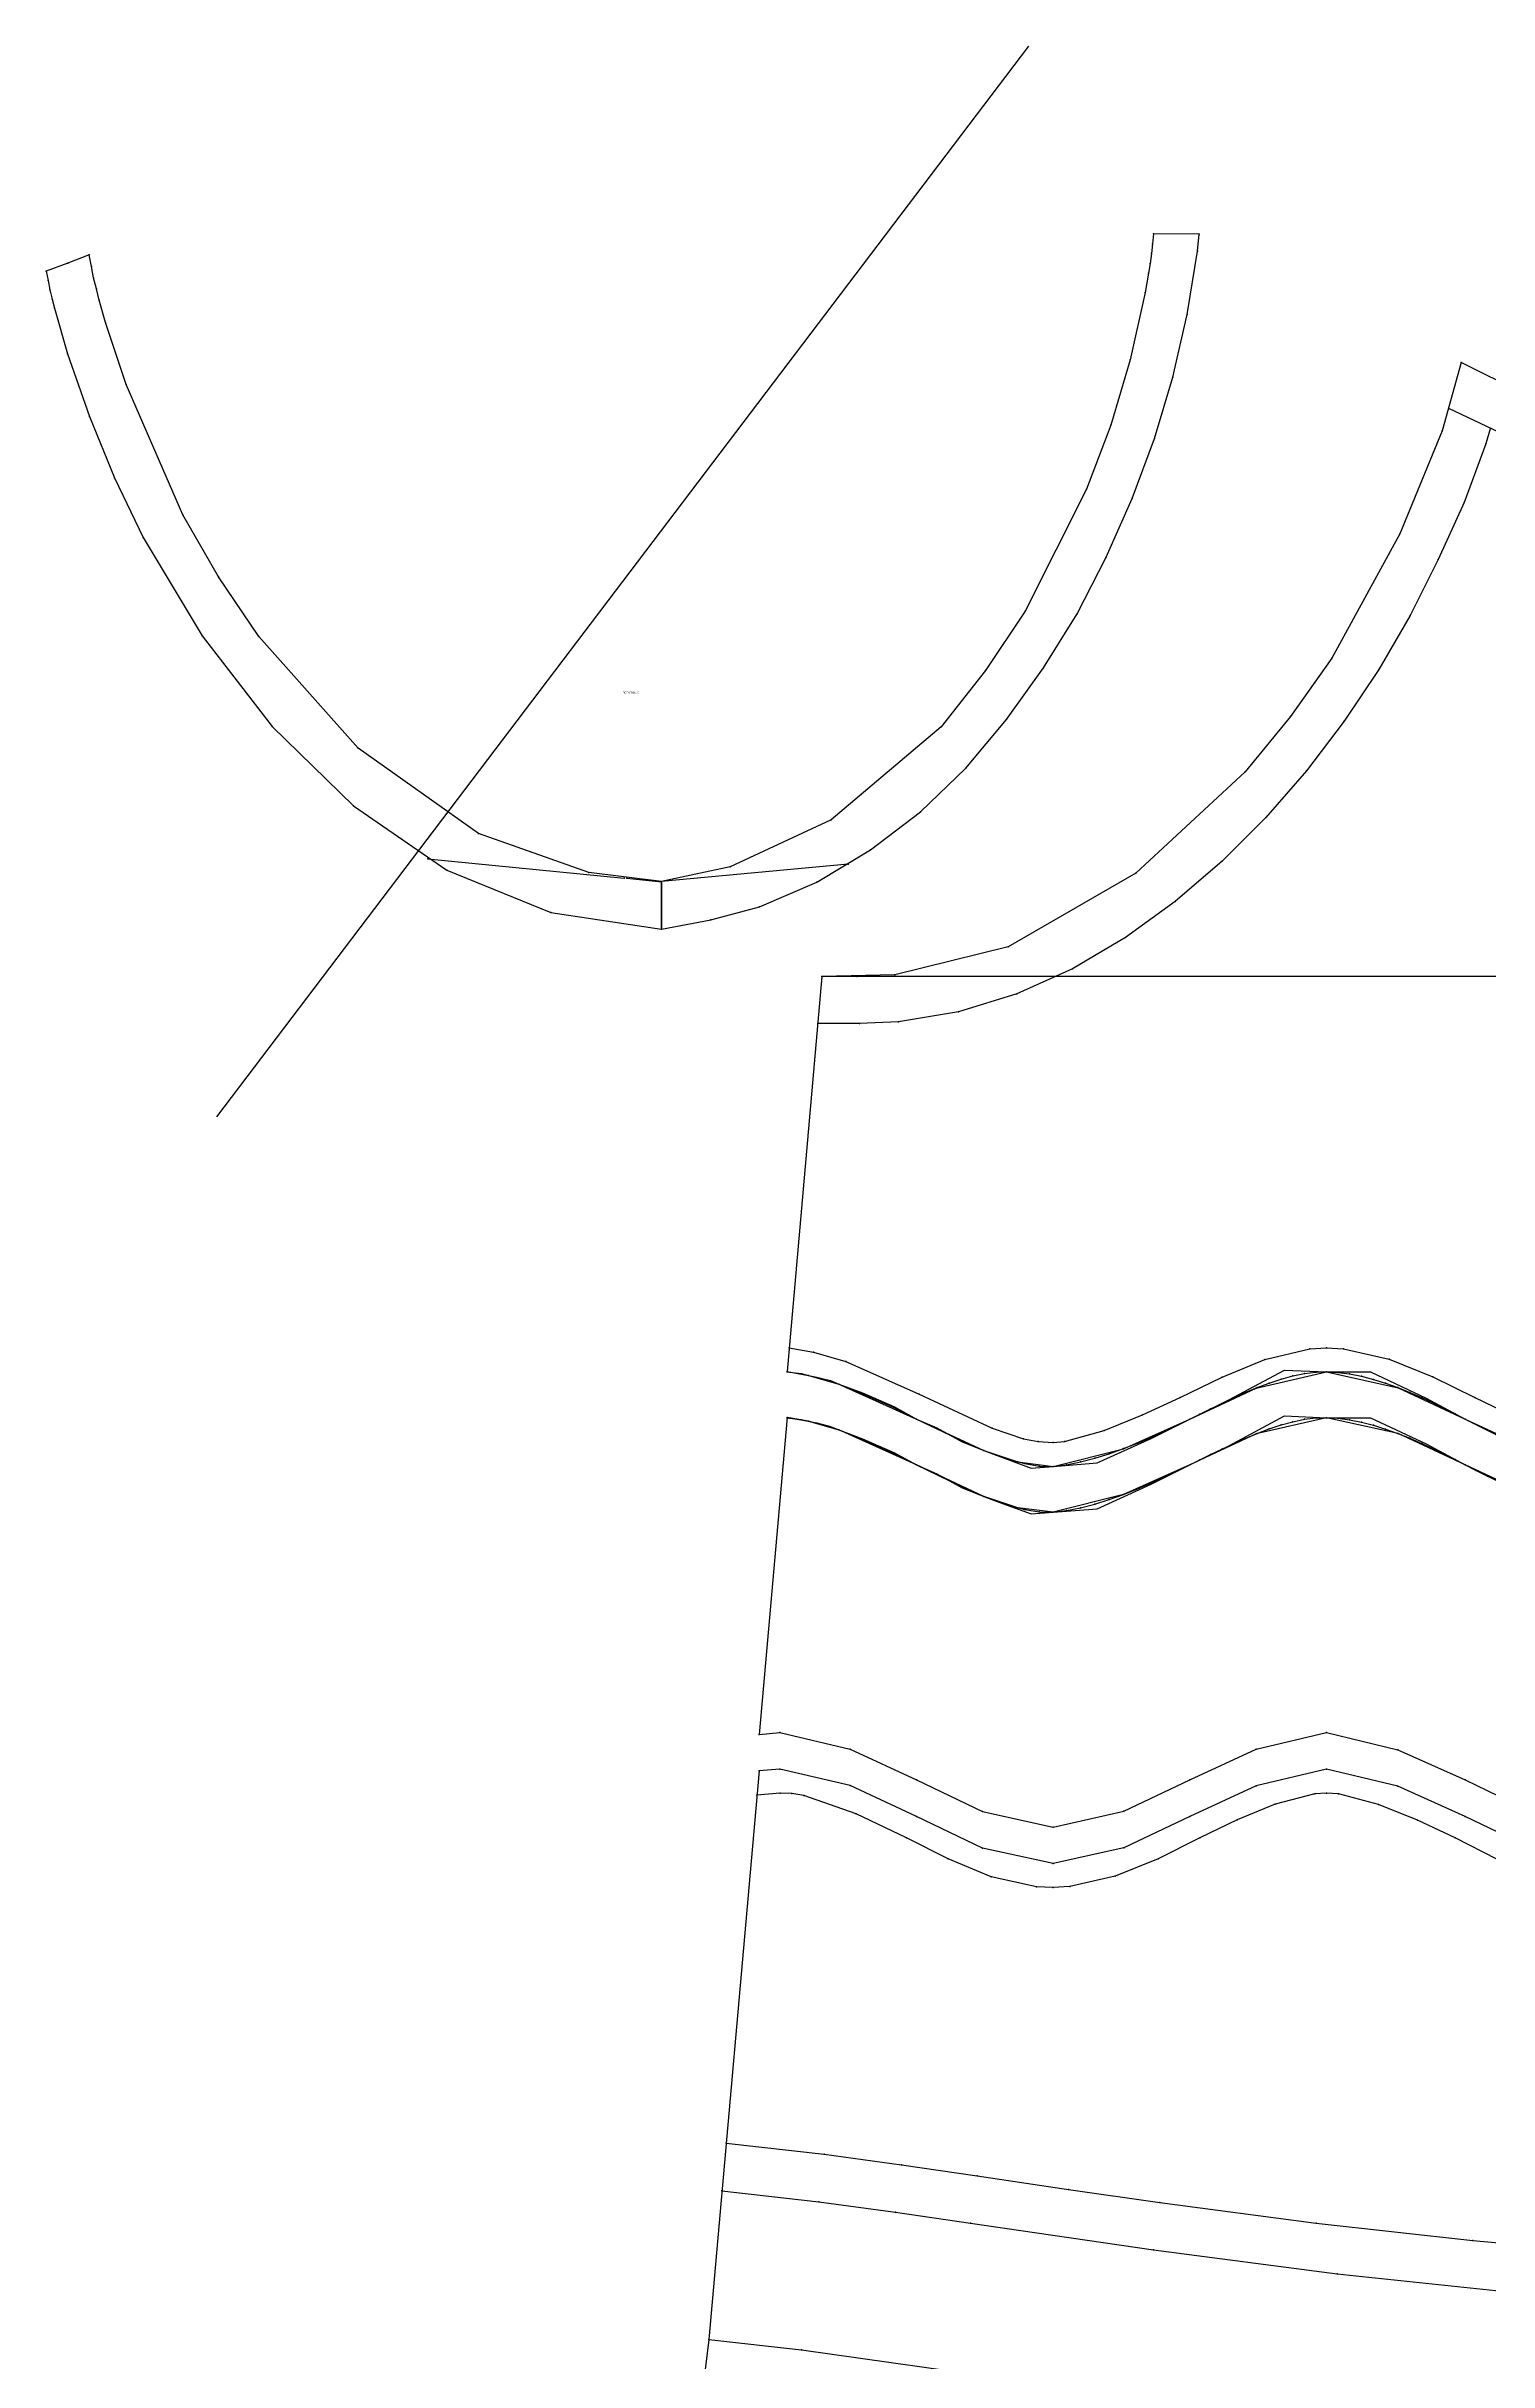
# Model space of a CAD drawing. Extents: x -592 to 501, y 0 to 1813.
# Drawn here: x -591.7 to -398.5, y 1311.6 to 1621.8 of the extents above; entities that cross this region are included whole.
import ezdxf

# ---------------------------------------------------------------- set-up
doc = ezdxf.new("R2010")
doc.units = 0

# ---------------------------------------------------------------- blocks, each defined once
blk = doc.blocks.new('Pattern2D_1545467_M')
at = {"layer": '1'}
blk.add_lwpolyline([(-394.020996, 1575.416016), (-402.1875, 1579.470581), (-404.724792, 1570.329712), (-410.388184, 1556.501465), (-419.51828, 1539.860962), (-425.039215, 1532.03479), (-431.142181, 1524.626465), (-445.761414, 1511.032471), (-462.8479, 1501.187988), (-478.044678, 1497.437378), (-487.822449, 1497.202271), (-492.497131, 1444.276123), (-489.631775, 1443.768433), (-485.561279, 1442.597046), (-475.158386, 1437.909546), (-466.112488, 1433.69104), (-461.566376, 1432.177734), (-456.840454, 1431.582153), (-447.438293, 1433.950806), (-438.522766, 1437.909546), (-429.655518, 1442.078979), (-420.204834, 1444.237427), (-410.625244, 1442.108032), (-401.660706, 1437.909668), (-392.784332, 1433.790405)], dxfattribs=at)
at = {"layer": '2'}
for p in [(-402.1875, 1579.470581), (-402.1875, 1579.470581), (-403.8479, 1573.309204), (-403.8479, 1573.309204), (-487.822449, 1497.202271), (-487.822449, 1497.202271), (-487.822449, 1497.202271), (-487.822449, 1497.202271), (-483.154694, 1497.202271), (-483.154694, 1497.202271), (-483.154694, 1497.202271), (-483.154694, 1497.202271), (-488.378784, 1490.902954), (-488.378784, 1490.902954), (-492.214783, 1447.472534), (-492.214783, 1447.472534), (-492.497131, 1444.276123), (-492.497131, 1444.276123), (-492.497131, 1444.276123), (-492.497131, 1444.276123), (-489.631775, 1443.768433), (-489.631775, 1443.768433), (-485.561279, 1442.597046), (-485.561279, 1442.597046), (-420.204834, 1444.237427), (-420.204834, 1444.237427), (-475.158386, 1437.909546), (-475.158386, 1437.909546), (-438.522766, 1437.909546), (-438.522766, 1437.909546), (-401.660706, 1437.909668), (-401.660706, 1437.909668), (-466.112488, 1433.69104), (-466.112488, 1433.69104), (-456.840454, 1431.582153), (-456.840454, 1431.582153)]:
    blk.add_point(p, dxfattribs=at)
at = {"layer": '3'}
for p in [(-404.724792, 1570.329712), (-404.724792, 1570.329712), (-398.874115, 1568.591797), (-398.874115, 1568.591797), (-401.793457, 1560.711304), (-401.793457, 1560.711304), (-410.388184, 1556.501465), (-410.388184, 1556.501465), (-405.246613, 1553.064331), (-405.246613, 1553.064331), (-409.035522, 1545.590332), (-409.035522, 1545.590332), (-419.51828, 1539.860962), (-419.51828, 1539.860962), (-413.210907, 1538.340698), (-413.210907, 1538.340698), (-425.039215, 1532.03479), (-425.039215, 1532.03479), (-417.846558, 1531.398193), (-417.846558, 1531.398193), (-431.142181, 1524.626465), (-431.142181, 1524.626465), (-422.905243, 1524.780762), (-422.905243, 1524.780762), (-428.356049, 1518.506226), (-428.356049, 1518.506226), (-445.761414, 1511.032471), (-445.761414, 1511.032471), (-434.214539, 1512.640259), (-434.214539, 1512.640259), (-440.485535, 1507.252319), (-440.485535, 1507.252319), (-447.163696, 1502.419678), (-447.163696, 1502.419678), (-462.8479, 1501.187988), (-462.8479, 1501.187988), (-454.247559, 1498.254272), (-454.247559, 1498.254272), (-478.044678, 1497.437378), (-478.044678, 1497.437378), (-469.5224, 1492.485474), (-469.5224, 1492.485474), (-461.718994, 1494.896484), (-461.718994, 1494.896484), (-482.785278, 1490.895142), (-482.785278, 1490.895142), (-477.5625, 1491.154053), (-477.5625, 1491.154053), (-488.955627, 1446.89502), (-488.955627, 1446.89502), (-484.596802, 1445.640625), (-484.596802, 1445.640625), (-428.475403, 1445.914917), (-428.475403, 1445.914917), (-422.447815, 1447.31189), (-422.447815, 1447.31189), (-420.214172, 1447.441895), (-420.214172, 1447.441895), (-417.955872, 1447.325195), (-417.955872, 1447.325195), (-411.8396, 1445.941406), (-411.8396, 1445.941406), (-489.631775, 1443.768433), (-489.631775, 1443.768433), (-485.561279, 1442.597046), (-485.561279, 1442.597046), (-434.223389, 1443.55127), (-434.223389, 1443.55127), (-427.919678, 1442.73999), (-427.919678, 1442.73999), (-426.31073, 1443.273804), (-426.31073, 1443.273804), (-424.720642, 1443.709961), (-424.720642, 1443.709961), (-423.163544, 1444.029053), (-423.163544, 1444.029053), (-421.653564, 1444.211304), (-421.653564, 1444.211304), (-420.204834, 1444.237427), (-420.204834, 1444.237427), (-418.704102, 1444.166626), (-418.704102, 1444.166626), (-417.150757, 1443.963989), (-417.150757, 1443.963989), (-415.558197, 1443.644165), (-415.558197, 1443.644165), (-413.939667, 1443.221924), (-413.939667, 1443.221924), (-412.308655, 1442.71167), (-412.308655, 1442.71167), (-405.99939, 1443.582642), (-405.99939, 1443.582642), (-482.110229, 1441.225464), (-482.110229, 1441.225464), (-478.458435, 1439.593628), (-478.458435, 1439.593628), (-474.772766, 1441.271118), (-474.772766, 1441.271118), (-439.81842, 1440.814453), (-439.81842, 1440.814453), (-434.26123, 1440.018799), (-434.26123, 1440.018799), (-432.718201, 1440.747925), (-432.718201, 1440.747925), (-431.137573, 1441.45752), (-431.137573, 1441.45752), (-429.655518, 1442.078979), (-429.655518, 1442.078979), (-429.533325, 1442.128052), (-429.533325, 1442.128052), (-410.678345, 1442.128174), (-410.678345, 1442.128174), (-410.625244, 1442.108032), (-410.625244, 1442.108032), (-409.062195, 1441.486084), (-409.062195, 1441.486084), (-407.473511, 1440.800171), (-407.473511, 1440.800171), (-405.92569, 1440.084839), (-405.92569, 1440.084839), (-404.432068, 1439.354858), (-404.432068, 1439.354858), (-400.333069, 1440.798706), (-400.333069, 1440.798706), (-475.158386, 1437.909546), (-475.158386, 1437.909546), (-465.033447, 1436.692871), (-465.033447, 1436.692871), (-449.987823, 1436.378418), (-449.987823, 1436.378418), (-444.857056, 1438.482178), (-444.857056, 1438.482178), (-441.860657, 1436.306641), (-441.860657, 1436.306641), (-440.140808, 1437.118652), (-440.140808, 1437.118652), (-438.522766, 1437.909546), (-438.522766, 1437.909546), (-437.177612, 1438.580078), (-437.177612, 1438.580078), (-435.75238, 1439.289673), (-435.75238, 1439.289673), (-403.00592, 1438.625), (-403.00592, 1438.625), (-401.660706, 1437.909668), (-401.660706, 1437.909668), (-400.194244, 1437.181274), (-400.194244, 1437.181274), (-398.642151, 1436.416992), (-398.642151, 1436.416992), (-470.720154, 1435.800537), (-470.720154, 1435.800537), (-466.112488, 1433.69104), (-466.112488, 1433.69104), (-460.810669, 1435.287109), (-460.810669, 1435.287109), (-458.84259, 1434.910522), (-458.84259, 1434.910522), (-456.863403, 1434.789185), (-456.863403, 1434.789185), (-455.31073, 1434.908447), (-455.31073, 1434.908447), (-449.350525, 1433.269531), (-449.350525, 1433.269531), (-447.438293, 1433.950806), (-447.438293, 1433.950806), (-447.427185, 1433.955078), (-447.427185, 1433.955078), (-445.52417, 1434.703735), (-445.52417, 1434.703735), (-443.661865, 1435.494629), (-443.661865, 1435.494629), (-464.47522, 1433.089355), (-464.47522, 1433.089355), (-462.62088, 1432.47644), (-462.62088, 1432.47644), (-461.566376, 1432.177734), (-461.566376, 1432.177734), (-460.657928, 1431.953369), (-460.657928, 1431.953369), (-458.694946, 1431.621582), (-458.694946, 1431.621582), (-456.840454, 1431.582153), (-456.840454, 1431.582153), (-455.039185, 1431.803589), (-455.039185, 1431.803589), (-453.17688, 1432.172729), (-453.17688, 1432.172729), (-451.273865, 1432.668457), (-451.273865, 1432.668457)]:
    blk.add_point(p, dxfattribs=at)
at = {"layer": '8'}
for points in [[(-142.570007, 1573.300049), (-145.325195, 1571.932007), (-148.0849, 1570.57373), (-153.740051, 1567.868408), (-159.455475, 1565.303101), (-165.262878, 1562.970337), (-176.961472, 1558.900879), (-194.912994, 1554.002441), (-213.189957, 1550.623169), (-231.623337, 1548.323975), (-250.161774, 1547.275269), (-260.674438, 1546.974609), (-273.209229, 1546.678345), (-285.743958, 1546.975464), (-296.257355, 1547.276855), (-314.795471, 1548.326904), (-333.229034, 1550.627563), (-351.50589, 1554.008057), (-369.457153, 1558.907837), (-386.96283, 1565.311157), (-403.8479, 1573.309204)], [(-398.320618, 1570.576538), (-398.874115, 1568.591797), (-401.793457, 1560.711304), (-405.246613, 1553.064331), (-409.035522, 1545.590332), (-413.210907, 1538.340698), (-417.846558, 1531.398193), (-422.905243, 1524.780762), (-428.356049, 1518.506226), (-434.214539, 1512.640259), (-440.485535, 1507.252319), (-447.163696, 1502.419678), (-454.247559, 1498.254272), (-461.718994, 1494.896484), (-469.5224, 1492.485474), (-477.5625, 1491.154053), (-482.785278, 1490.895142), (-488.378784, 1490.902954)], [(-483.154694, 1497.202271), (-487.822449, 1497.202271)], [(-273.209015, 1497.202271), (-483.154694, 1497.202271)], [(-492.214783, 1447.472534), (-488.955627, 1446.89502), (-484.596802, 1445.640625), (-474.772766, 1441.271118), (-465.033447, 1436.692871), (-460.810669, 1435.287109), (-458.84259, 1434.910522), (-456.863403, 1434.789185), (-455.31073, 1434.908447), (-449.987823, 1436.378418), (-444.857056, 1438.482178), (-439.81842, 1440.814453), (-434.223389, 1443.55127), (-428.475403, 1445.914917), (-422.447815, 1447.31189), (-420.214172, 1447.441895), (-417.955872, 1447.325195), (-411.8396, 1445.941406), (-405.99939, 1443.582642), (-400.333069, 1440.798706), (-395.357788, 1438.374634)], [(-492.497131, 1444.276123), (-489.631775, 1443.768433), (-489.631775, 1443.768433), (-485.561279, 1442.597046), (-485.561279, 1442.597046), (-482.110229, 1441.225464), (-478.458435, 1439.593628), (-475.158386, 1437.909546), (-475.158386, 1437.909546), (-470.720154, 1435.800537), (-466.112488, 1433.69104), (-466.112488, 1433.69104), (-464.47522, 1433.089355), (-462.62088, 1432.47644), (-460.657928, 1431.953369), (-458.694946, 1431.621582), (-456.840454, 1431.582153), (-456.840454, 1431.582153), (-455.039185, 1431.803589), (-453.17688, 1432.172729), (-451.273865, 1432.668457), (-449.350525, 1433.269531), (-447.427185, 1433.955078), (-445.52417, 1434.703735), (-443.661865, 1435.494629), (-441.860657, 1436.306641), (-440.140808, 1437.118652), (-438.522766, 1437.909546), (-438.522766, 1437.909546), (-437.177612, 1438.580078), (-435.75238, 1439.289673), (-434.26123, 1440.018799), (-432.718201, 1440.747925), (-431.137573, 1441.45752), (-429.533325, 1442.128052), (-427.919678, 1442.73999), (-426.31073, 1443.273804), (-424.720642, 1443.709961), (-423.163544, 1444.029053), (-421.653564, 1444.211304), (-420.204834, 1444.237427), (-420.204834, 1444.237427), (-418.704102, 1444.166626), (-417.150757, 1443.963989), (-415.558197, 1443.644165), (-413.939667, 1443.221924), (-412.308655, 1442.71167), (-410.678345, 1442.128174), (-409.062195, 1441.486084), (-407.473511, 1440.800171), (-405.92569, 1440.084839), (-404.432068, 1439.354858), (-403.00592, 1438.625), (-401.660706, 1437.909668), (-401.660706, 1437.909668), (-400.194244, 1437.181274), (-398.642151, 1436.416992), (-397.019684, 1435.638916)]]:
    blk.add_lwpolyline(points, dxfattribs=at)
at = {"layer": '84'}
blk.add_lwpolyline([(-394.020996, 1575.416016), (-402.1875, 1579.470581), (-404.724792, 1570.329712), (-410.388184, 1556.501465), (-419.51828, 1539.860962), (-425.039215, 1532.03479), (-431.142181, 1524.626465), (-445.761414, 1511.032471), (-462.8479, 1501.187988), (-478.044678, 1497.437378), (-487.822449, 1497.202271), (-492.497131, 1444.276123), (-489.631775, 1443.768433), (-485.561279, 1442.597046), (-475.158386, 1437.909546), (-466.112488, 1433.69104), (-461.566376, 1432.177734), (-456.840454, 1431.582153), (-447.438293, 1433.950806), (-438.522766, 1437.909546), (-429.655518, 1442.078979), (-420.204834, 1444.237427), (-410.625244, 1442.108032), (-401.660706, 1437.909668), (-392.784332, 1433.790405)], dxfattribs=at)
at = {"layer": '85'}
for points in [[(-142.570007, 1573.300049), (-145.325195, 1571.932007), (-148.0849, 1570.57373), (-153.740051, 1567.868408), (-159.455475, 1565.303101), (-165.262878, 1562.970337), (-176.961472, 1558.900879), (-194.912994, 1554.002441), (-213.189957, 1550.623169), (-231.623337, 1548.323975), (-250.161774, 1547.275269), (-260.674438, 1546.974609), (-273.209229, 1546.678345), (-285.743958, 1546.975464), (-296.257355, 1547.276855), (-314.795471, 1548.326904), (-333.229034, 1550.627563), (-351.50589, 1554.008057), (-369.457153, 1558.907837), (-386.96283, 1565.311157), (-403.8479, 1573.309204)], [(-398.320618, 1570.576538), (-398.874115, 1568.591797), (-401.793457, 1560.711304), (-405.246613, 1553.064331), (-409.035522, 1545.590332), (-413.210907, 1538.340698), (-417.846558, 1531.398193), (-422.905243, 1524.780762), (-428.356049, 1518.506226), (-434.214539, 1512.640259), (-440.485535, 1507.252319), (-447.163696, 1502.419678), (-454.247559, 1498.254272), (-461.718994, 1494.896484), (-469.5224, 1492.485474), (-477.5625, 1491.154053), (-482.785278, 1490.895142), (-488.378784, 1490.902954)], [(-483.154694, 1497.202271), (-487.822449, 1497.202271)], [(-273.209015, 1497.202271), (-483.154694, 1497.202271)], [(-492.214783, 1447.472534), (-488.955627, 1446.89502), (-484.596802, 1445.640625), (-474.772766, 1441.271118), (-465.033447, 1436.692871), (-460.810669, 1435.287109), (-458.84259, 1434.910522), (-456.863403, 1434.789185), (-455.31073, 1434.908447), (-449.987823, 1436.378418), (-444.857056, 1438.482178), (-439.81842, 1440.814453), (-434.223389, 1443.55127), (-428.475403, 1445.914917), (-422.447815, 1447.31189), (-420.214172, 1447.441895), (-417.955872, 1447.325195), (-411.8396, 1445.941406), (-405.99939, 1443.582642), (-400.333069, 1440.798706), (-395.357788, 1438.374634)], [(-492.497131, 1444.276123), (-492.571899, 1444.237427), (-490.536652, 1444.002808), (-489.631775, 1443.768433), (-488.50116, 1443.534302), (-486.692078, 1443.065552), (-485.561279, 1442.597046), (-482.394958, 1441.424927), (-478.098297, 1439.550415), (-475.158386, 1437.909546), (-472.444641, 1436.737915), (-469.052185, 1434.863403), (-466.112488, 1433.69104), (-463.624939, 1432.753784), (-459.780579, 1431.348022), (-456.840454, 1431.582153), (-450.960632, 1432.050903), (-443.72406, 1435.331909), (-438.522766, 1437.909546), (-433.321198, 1440.487671), (-425.858459, 1444.471558), (-420.204834, 1444.237427), (-414.325012, 1444.237427), (-406.86203, 1440.722046), (-401.660706, 1437.909668), (-396.459412, 1435.331909)]]:
    blk.add_lwpolyline(points, dxfattribs=at)
blk = doc.blocks.new('Pattern2D_1545469_M')
at = {"layer": '1'}
blk.add_lwpolyline([(-392.784332, 1427.650024), (-401.660706, 1431.769287), (-410.625244, 1435.967651), (-420.204834, 1438.097046), (-429.655518, 1435.938599), (-438.522766, 1431.769165), (-447.438293, 1427.810425), (-456.840454, 1425.441772), (-461.566376, 1426.037354), (-466.112488, 1427.550659), (-475.158386, 1431.769165), (-485.561279, 1436.456665), (-489.631775, 1437.628052), (-492.497131, 1438.135742), (-496.24762, 1395.673584), (-493.476563, 1395.912842), (-484.035034, 1393.70459), (-475.15863, 1389.585327), (-466.318909, 1385.337769), (-456.840454, 1383.25769), (-447.371429, 1385.388306), (-438.522491, 1389.585205), (-429.63736, 1393.674683), (-420.204773, 1395.91272), (-410.671539, 1393.625244), (-401.660461, 1389.585327), (-392.829834, 1385.308105)], dxfattribs=at)
at = {"layer": '2'}
for p in [(-492.497131, 1438.135742), (-492.497131, 1438.135742), (-492.497131, 1438.135742), (-492.497131, 1438.135742), (-489.631775, 1437.628052), (-489.631775, 1437.628052), (-485.561279, 1436.456665), (-485.561279, 1436.456665), (-420.204834, 1438.097046), (-420.204834, 1438.097046), (-475.158386, 1431.769165), (-475.158386, 1431.769165), (-438.522766, 1431.769165), (-438.522766, 1431.769165), (-401.660706, 1431.769287), (-401.660706, 1431.769287), (-466.112488, 1427.550659), (-466.112488, 1427.550659), (-456.840454, 1425.441772), (-456.840454, 1425.441772), (-496.24762, 1395.673584), (-496.24762, 1395.673584)]:
    blk.add_point(p, dxfattribs=at)
at = {"layer": '3'}
for p in [(-489.631775, 1437.628052), (-489.631775, 1437.628052), (-485.561279, 1436.456665), (-485.561279, 1436.456665), (-427.919678, 1436.599609), (-427.919678, 1436.599609), (-426.31073, 1437.133423), (-426.31073, 1437.133423), (-424.720642, 1437.56958), (-424.720642, 1437.56958), (-423.163544, 1437.888672), (-423.163544, 1437.888672), (-421.653564, 1438.070923), (-421.653564, 1438.070923), (-420.204834, 1438.097046), (-420.204834, 1438.097046), (-418.704102, 1438.026245), (-418.704102, 1438.026245), (-417.150757, 1437.823608), (-417.150757, 1437.823608), (-415.558197, 1437.503784), (-415.558197, 1437.503784), (-413.939667, 1437.081543), (-413.939667, 1437.081543), (-412.308655, 1436.571289), (-412.308655, 1436.571289), (-482.110229, 1435.085083), (-482.110229, 1435.085083), (-478.458435, 1433.453247), (-478.458435, 1433.453247), (-435.75238, 1433.149292), (-435.75238, 1433.149292), (-434.26123, 1433.878418), (-434.26123, 1433.878418), (-432.718201, 1434.607544), (-432.718201, 1434.607544), (-431.137573, 1435.317139), (-431.137573, 1435.317139), (-429.655518, 1435.938599), (-429.655518, 1435.938599), (-429.533325, 1435.987671), (-429.533325, 1435.987671), (-410.678345, 1435.987793), (-410.678345, 1435.987793), (-410.625244, 1435.967651), (-410.625244, 1435.967651), (-409.062195, 1435.345703), (-409.062195, 1435.345703), (-407.473511, 1434.65979), (-407.473511, 1434.65979), (-405.92569, 1433.944458), (-405.92569, 1433.944458), (-404.432068, 1433.214478), (-404.432068, 1433.214478), (-475.158386, 1431.769165), (-475.158386, 1431.769165), (-441.860657, 1430.16626), (-441.860657, 1430.16626), (-440.140808, 1430.978271), (-440.140808, 1430.978271), (-438.522766, 1431.769165), (-438.522766, 1431.769165), (-437.177612, 1432.439697), (-437.177612, 1432.439697), (-403.00592, 1432.484619), (-403.00592, 1432.484619), (-401.660706, 1431.769287), (-401.660706, 1431.769287), (-400.194244, 1431.040894), (-400.194244, 1431.040894), (-398.642151, 1430.276611), (-398.642151, 1430.276611), (-470.720154, 1429.660156), (-470.720154, 1429.660156), (-466.112488, 1427.550659), (-466.112488, 1427.550659), (-464.47522, 1426.948975), (-464.47522, 1426.948975), (-449.350525, 1427.12915), (-449.350525, 1427.12915), (-447.438293, 1427.810425), (-447.438293, 1427.810425), (-447.427185, 1427.814697), (-447.427185, 1427.814697), (-445.52417, 1428.563354), (-445.52417, 1428.563354), (-443.661865, 1429.354248), (-443.661865, 1429.354248), (-462.62088, 1426.33606), (-462.62088, 1426.33606), (-461.566376, 1426.037354), (-461.566376, 1426.037354), (-460.657928, 1425.812988), (-460.657928, 1425.812988), (-458.694946, 1425.481201), (-458.694946, 1425.481201), (-456.840454, 1425.441772), (-456.840454, 1425.441772), (-455.039185, 1425.663208), (-455.039185, 1425.663208), (-453.17688, 1426.032349), (-453.17688, 1426.032349), (-451.273865, 1426.528076), (-451.273865, 1426.528076), (-493.476563, 1395.912842), (-493.476563, 1395.912842), (-420.204773, 1395.91272), (-420.204773, 1395.91272), (-484.035034, 1393.70459), (-484.035034, 1393.70459), (-429.63736, 1393.674683), (-429.63736, 1393.674683), (-410.671539, 1393.625244), (-410.671539, 1393.625244), (-475.15863, 1389.585327), (-475.15863, 1389.585327), (-438.522491, 1389.585205), (-438.522491, 1389.585205), (-401.660461, 1389.585327), (-401.660461, 1389.585327), (-466.318909, 1385.337769), (-466.318909, 1385.337769), (-447.371429, 1385.388306), (-447.371429, 1385.388306), (-456.840454, 1383.25769), (-456.840454, 1383.25769)]:
    blk.add_point(p, dxfattribs=at)
at = {"layer": '8'}
blk.add_lwpolyline([(-492.497131, 1438.135742), (-489.631775, 1437.628052), (-489.631775, 1437.628052), (-485.561279, 1436.456665), (-485.561279, 1436.456665), (-482.110229, 1435.085083), (-478.458435, 1433.453247), (-475.158386, 1431.769165), (-475.158386, 1431.769165), (-470.720154, 1429.660156), (-466.112488, 1427.550659), (-466.112488, 1427.550659), (-464.47522, 1426.948975), (-462.62088, 1426.33606), (-460.657928, 1425.812988), (-458.694946, 1425.481201), (-456.840454, 1425.441772), (-456.840454, 1425.441772), (-455.039185, 1425.663208), (-453.17688, 1426.032349), (-451.273865, 1426.528076), (-449.350525, 1427.12915), (-447.427185, 1427.814697), (-445.52417, 1428.563354), (-443.661865, 1429.354248), (-441.860657, 1430.16626), (-440.140808, 1430.978271), (-438.522766, 1431.769165), (-438.522766, 1431.769165), (-437.177612, 1432.439697), (-435.75238, 1433.149292), (-434.26123, 1433.878418), (-432.718201, 1434.607544), (-431.137573, 1435.317139), (-429.533325, 1435.987671), (-427.919678, 1436.599609), (-426.31073, 1437.133423), (-424.720642, 1437.56958), (-423.163544, 1437.888672), (-421.653564, 1438.070923), (-420.204834, 1438.097046), (-420.204834, 1438.097046), (-418.704102, 1438.026245), (-417.150757, 1437.823608), (-415.558197, 1437.503784), (-413.939667, 1437.081543), (-412.308655, 1436.571289), (-410.678345, 1435.987793), (-409.062195, 1435.345703), (-407.473511, 1434.65979), (-405.92569, 1433.944458), (-404.432068, 1433.214478), (-403.00592, 1432.484619), (-401.660706, 1431.769287), (-401.660706, 1431.769287), (-400.194244, 1431.040894), (-398.642151, 1430.276611), (-397.019684, 1429.498535)], dxfattribs=at)
at = {"layer": '84'}
blk.add_lwpolyline([(-392.784332, 1427.650024), (-401.660706, 1431.769287), (-410.625244, 1435.967651), (-420.204834, 1438.097046), (-429.655518, 1435.938599), (-438.522766, 1431.769165), (-447.438293, 1427.810425), (-456.840454, 1425.441772), (-461.566376, 1426.037354), (-466.112488, 1427.550659), (-475.158386, 1431.769165), (-485.561279, 1436.456665), (-489.631775, 1437.628052), (-492.497131, 1438.135742), (-496.24762, 1395.673584), (-493.476563, 1395.912842), (-484.035034, 1393.70459), (-475.15863, 1389.585327), (-466.318909, 1385.337769), (-456.840454, 1383.25769), (-447.371429, 1385.388306), (-438.522491, 1389.585205), (-429.63736, 1393.674683), (-420.204773, 1395.91272), (-410.671539, 1393.625244), (-401.660461, 1389.585327), (-392.829834, 1385.308105)], dxfattribs=at)
at = {"layer": '85'}
blk.add_lwpolyline([(-492.497131, 1438.135742), (-492.571899, 1438.097046), (-490.536652, 1437.862427), (-489.631775, 1437.628052), (-488.50116, 1437.393921), (-486.692078, 1436.925171), (-485.561279, 1436.456665), (-482.394958, 1435.284546), (-478.098297, 1433.410034), (-475.158386, 1431.769165), (-472.444641, 1430.597534), (-469.052185, 1428.723022), (-466.112488, 1427.550659), (-463.624939, 1426.613403), (-459.780579, 1425.207642), (-456.840454, 1425.441772), (-450.960632, 1425.910522), (-443.72406, 1429.191528), (-438.522766, 1431.769165), (-433.321198, 1434.34729), (-425.858459, 1438.331177), (-420.204834, 1438.097046), (-414.325012, 1438.097046), (-406.86203, 1434.581665), (-401.660706, 1431.769287), (-396.459412, 1429.191528)], dxfattribs=at)
blk = doc.blocks.new('Pattern2D_1546990_M')
at = {"layer": '1'}
blk.add_lwpolyline([(-509.329346, 1503.546387), (-502.698608, 1504.778564), (-496.187134, 1506.553345), (-488.51944, 1509.86792), (-481.323853, 1514.17688), (-474.631531, 1519.282959), (-468.533447, 1525.134277), (-463.099792, 1531.652832), (-458.14032, 1538.567627), (-453.644562, 1545.813721), (-449.722839, 1553.409424), (-446.277893, 1561.250977), (-443.274475, 1569.284424), (-440.828186, 1577.517944), (-438.873352, 1585.891846), (-437.507751, 1594.387817), (-437.29068, 1596.668335), (-443.401306, 1596.687988), (-443.527527, 1595.369263), (-443.653778, 1594.050415), (-443.851135, 1592.740967), (-444.048523, 1591.431519), (-444.502808, 1588.823608), (-446.530365, 1579.802612), (-449.118805, 1571.053833), (-452.379974, 1562.48999), (-460.573547, 1546.134033), (-465.913727, 1538.20166), (-471.8526, 1530.674438), (-486.574829, 1518.190308), (-500.127136, 1511.891357), (-509.309662, 1509.94751), (-519.022461, 1511.133545), (-533.810181, 1516.346802), (-549.924622, 1527.809937), (-563.241577, 1542.764526), (-568.643127, 1550.732788), (-573.427124, 1559.060059), (-581.002136, 1576.511475), (-583.799805, 1584.825317), (-584.6427, 1587.810791), (-585.014038, 1589.317871), (-585.381714, 1590.82605), (-585.682373, 1592.349976), (-585.983459, 1593.876343), (-588.850952, 1592.783691), (-591.721924, 1591.701294), (-591.490845, 1590.450073), (-591.259888, 1589.198975), (-590.948486, 1587.966675), (-590.637085, 1586.734375), (-588.886597, 1580.622314), (-585.931152, 1572.240112), (-582.586548, 1564.016357), (-578.765137, 1556.02002), (-570.845825, 1542.826416), (-561.464478, 1530.709473), (-550.552002, 1520.064697), (-538.076111, 1511.475952), (-524.149048, 1505.798096)], close=True, dxfattribs=at)
at = {"layer": '2'}
for p in [(-443.401306, 1596.687988), (-443.401306, 1596.687988), (-437.29068, 1596.668335), (-437.29068, 1596.668335), (-591.721924, 1591.701294), (-591.721924, 1591.701294), (-585.983459, 1593.876343), (-585.983459, 1593.876343), (-540.616089, 1512.983398), (-540.616089, 1512.983398), (-484.303101, 1512.271606), (-484.303101, 1512.271606), (-514.329163, 1510.402466), (-514.329163, 1510.402466), (-513.956726, 1510.365845), (-513.956726, 1510.365845), (-509.309784, 1509.909668), (-509.309784, 1509.909668), (-509.309662, 1509.94751), (-509.309662, 1509.94751), (-509.309631, 1509.947754), (-509.309631, 1509.947754), (-509.309631, 1509.94751), (-509.309631, 1509.94751), (-509.309631, 1509.94751), (-509.309631, 1509.94751), (-509.329376, 1503.546021), (-509.329376, 1503.546021), (-509.329346, 1503.546509), (-509.329346, 1503.546509), (-509.329346, 1503.546387), (-509.329346, 1503.546387)]:
    blk.add_point(p, dxfattribs=at)
at = {"layer": '3'}
for p in [(-443.527527, 1595.369263), (-443.527527, 1595.369263), (-588.850952, 1592.783691), (-588.850952, 1592.783691), (-585.682373, 1592.349976), (-585.682373, 1592.349976), (-444.048523, 1591.431519), (-444.048523, 1591.431519), (-443.851135, 1592.740967), (-443.851135, 1592.740967), (-443.653778, 1594.050415), (-443.653778, 1594.050415), (-437.507751, 1594.387817), (-437.507751, 1594.387817), (-591.490845, 1590.450073), (-591.490845, 1590.450073), (-591.259888, 1589.198975), (-591.259888, 1589.198975), (-585.381714, 1590.82605), (-585.381714, 1590.82605), (-585.014038, 1589.317871), (-585.014038, 1589.317871), (-444.502808, 1588.823608), (-444.502808, 1588.823608), (-590.948486, 1587.966675), (-590.948486, 1587.966675), (-590.637085, 1586.734375), (-590.637085, 1586.734375), (-584.6427, 1587.810791), (-584.6427, 1587.810791), (-438.873352, 1585.891846), (-438.873352, 1585.891846), (-583.799805, 1584.825317), (-583.799805, 1584.825317), (-588.886597, 1580.622314), (-588.886597, 1580.622314), (-446.530365, 1579.802612), (-446.530365, 1579.802612), (-581.002136, 1576.511475), (-581.002136, 1576.511475), (-440.828186, 1577.517944), (-440.828186, 1577.517944), (-585.931152, 1572.240112), (-585.931152, 1572.240112), (-449.118805, 1571.053833), (-449.118805, 1571.053833), (-443.274475, 1569.284424), (-443.274475, 1569.284424), (-582.586548, 1564.016357), (-582.586548, 1564.016357), (-452.379974, 1562.48999), (-452.379974, 1562.48999), (-446.277893, 1561.250977), (-446.277893, 1561.250977), (-573.427124, 1559.060059), (-573.427124, 1559.060059), (-578.765137, 1556.02002), (-578.765137, 1556.02002), (-449.722839, 1553.409424), (-449.722839, 1553.409424), (-568.643127, 1550.732788), (-568.643127, 1550.732788), (-460.573547, 1546.134033), (-460.573547, 1546.134033), (-453.644562, 1545.813721), (-453.644562, 1545.813721), (-570.845825, 1542.826416), (-570.845825, 1542.826416), (-563.241577, 1542.764526), (-563.241577, 1542.764526), (-458.14032, 1538.567627), (-458.14032, 1538.567627), (-465.913727, 1538.20166), (-465.913727, 1538.20166), (-561.464478, 1530.709473), (-561.464478, 1530.709473), (-471.8526, 1530.674438), (-471.8526, 1530.674438), (-463.099792, 1531.652832), (-463.099792, 1531.652832), (-549.924622, 1527.809937), (-549.924622, 1527.809937), (-468.533447, 1525.134277), (-468.533447, 1525.134277), (-550.552002, 1520.064697), (-550.552002, 1520.064697), (-486.574829, 1518.190308), (-486.574829, 1518.190308), (-474.631531, 1519.282959), (-474.631531, 1519.282959), (-533.810181, 1516.346802), (-533.810181, 1516.346802), (-481.323853, 1514.17688), (-481.323853, 1514.17688), (-538.076111, 1511.475952), (-538.076111, 1511.475952), (-519.022461, 1511.133545), (-519.022461, 1511.133545), (-500.127136, 1511.891357), (-500.127136, 1511.891357), (-488.51944, 1509.86792), (-488.51944, 1509.86792), (-524.149048, 1505.798096), (-524.149048, 1505.798096), (-502.698608, 1504.778564), (-502.698608, 1504.778564), (-496.187134, 1506.553345), (-496.187134, 1506.553345)]:
    blk.add_point(p, dxfattribs=at)
at = {"layer": '7'}
blk.add_line((-568.890625, 1478.407104), (-460.121948, 1621.827271), dxfattribs=at)
at = {"layer": '8'}
for points in [[(-540.616089, 1512.983398), (-514.329163, 1510.402466)], [(-484.303101, 1512.271606), (-509.309631, 1509.94751)], [(-513.956726, 1510.365845), (-509.309784, 1509.909668)], [(-509.329376, 1503.546021), (-509.309631, 1509.947754)], [(-509.309631, 1509.94751), (-509.329346, 1503.546509)]]:
    blk.add_lwpolyline(points, dxfattribs=at)
at = {"layer": '84'}
blk.add_lwpolyline([(-509.329346, 1503.546387), (-502.698608, 1504.778564), (-496.187134, 1506.553345), (-488.51944, 1509.86792), (-481.323853, 1514.17688), (-474.631531, 1519.282959), (-468.533447, 1525.134277), (-463.099792, 1531.652832), (-458.14032, 1538.567627), (-453.644562, 1545.813721), (-449.722839, 1553.409424), (-446.277893, 1561.250977), (-443.274475, 1569.284424), (-440.828186, 1577.517944), (-438.873352, 1585.891846), (-437.507751, 1594.387817), (-437.29068, 1596.668335), (-443.401306, 1596.687988), (-443.527527, 1595.369263), (-443.653778, 1594.050415), (-443.851135, 1592.740967), (-444.048523, 1591.431519), (-444.502808, 1588.823608), (-446.530365, 1579.802612), (-449.118805, 1571.053833), (-452.379974, 1562.48999), (-460.573547, 1546.134033), (-465.913727, 1538.20166), (-471.8526, 1530.674438), (-486.574829, 1518.190308), (-500.127136, 1511.891357), (-509.309662, 1509.94751), (-519.022461, 1511.133545), (-533.810181, 1516.346802), (-549.924622, 1527.809937), (-563.241577, 1542.764526), (-568.643127, 1550.732788), (-573.427124, 1559.060059), (-581.002136, 1576.511475), (-583.799805, 1584.825317), (-584.6427, 1587.810791), (-585.014038, 1589.317871), (-585.381714, 1590.82605), (-585.682373, 1592.349976), (-585.983459, 1593.876343), (-588.850952, 1592.783691), (-591.721924, 1591.701294), (-591.490845, 1590.450073), (-591.259888, 1589.198975), (-590.948486, 1587.966675), (-590.637085, 1586.734375), (-588.886597, 1580.622314), (-585.931152, 1572.240112), (-582.586548, 1564.016357), (-578.765137, 1556.02002), (-570.845825, 1542.826416), (-561.464478, 1530.709473), (-550.552002, 1520.064697), (-538.076111, 1511.475952), (-524.149048, 1505.798096)], close=True, dxfattribs=at)
at = {"layer": '85'}
for points in [[(-540.616089, 1512.983398), (-514.329163, 1510.402466)], [(-484.303101, 1512.271606), (-509.309631, 1509.94751)], [(-513.956726, 1510.365845), (-509.309784, 1509.909668)], [(-509.329376, 1503.546021), (-509.309631, 1509.947754)], [(-509.309631, 1509.94751), (-509.329346, 1503.546509)]]:
    blk.add_lwpolyline(points, dxfattribs=at)
at = {"layer": '1'}
blk.add_text('ROTATION: 0', height=0.25, dxfattribs=at).set_placement((-514.506287, 1535.116943))
blk = doc.blocks.new('Pattern2D_1545470_M')
at = {"layer": '1'}
blk.add_lwpolyline([(-392.829834, 1380.409424), (-401.660461, 1384.686646), (-410.671539, 1388.726563), (-420.204773, 1391.014038), (-429.63736, 1388.776001), (-438.522491, 1384.686523), (-447.371429, 1380.489624), (-456.840454, 1378.359009), (-466.318909, 1380.439087), (-475.15863, 1384.686646), (-484.035034, 1388.805908), (-493.476563, 1391.01416), (-496.24762, 1390.774902), (-502.974548, 1314.613647), (-506.17691, 1288.419067)], dxfattribs=at)
at = {"layer": '2'}
for p in [(-496.24762, 1390.774902), (-496.24762, 1390.774902), (-496.533386, 1387.539185), (-496.533386, 1387.539185), (-500.6521, 1340.907837), (-500.6521, 1340.907837), (-501.215149, 1334.533447), (-501.215149, 1334.533447), (-502.974548, 1314.613647), (-502.974548, 1314.613647), (-502.974548, 1314.613647), (-502.974548, 1314.613647), (-502.974548, 1314.613647), (-502.974548, 1314.613647)]:
    blk.add_point(p, dxfattribs=at)
at = {"layer": '3'}
for p in [(-493.476563, 1391.01416), (-493.476563, 1391.01416), (-420.204773, 1391.014038), (-420.204773, 1391.014038), (-493.415283, 1387.80835), (-493.415283, 1387.80835), (-491.860718, 1387.737793), (-491.860718, 1387.737793), (-490.254974, 1387.477783), (-490.254974, 1387.477783), (-484.035034, 1388.805908), (-484.035034, 1388.805908), (-429.63736, 1388.776001), (-429.63736, 1388.776001), (-421.781586, 1387.715698), (-421.781586, 1387.715698), (-420.213409, 1387.80835), (-420.213409, 1387.80835), (-418.624268, 1387.705566), (-418.624268, 1387.705566), (-410.671539, 1388.726563), (-410.671539, 1388.726563), (-483.236755, 1385.020996), (-483.236755, 1385.020996), (-475.15863, 1384.686646), (-475.15863, 1384.686646), (-438.522491, 1384.686523), (-438.522491, 1384.686523), (-432.211121, 1384.20813), (-432.211121, 1384.20813), (-427.107666, 1386.333496), (-427.107666, 1386.333496), (-413.237732, 1386.290649), (-413.237732, 1386.290649), (-408.053802, 1384.190308), (-408.053802, 1384.190308), (-401.660461, 1384.686646), (-401.660461, 1384.686646), (-476.499847, 1381.804199), (-476.499847, 1381.804199), (-466.318909, 1380.439087), (-466.318909, 1380.439087), (-447.371429, 1380.489624), (-447.371429, 1380.489624), (-437.195923, 1381.796753), (-437.195923, 1381.796753), (-402.988495, 1381.797363), (-402.988495, 1381.797363), (-470.909119, 1378.98291), (-470.909119, 1378.98291), (-456.840454, 1378.359009), (-456.840454, 1378.359009), (-442.787384, 1379.018311), (-442.787384, 1379.018311), (-465.130554, 1376.612793), (-465.130554, 1376.612793), (-459.060791, 1375.264893), (-459.060791, 1375.264893), (-456.828491, 1375.154785), (-456.828491, 1375.154785), (-454.599121, 1375.282349), (-454.599121, 1375.282349), (-448.553223, 1376.661987), (-448.553223, 1376.661987), (-487.509827, 1339.422241), (-487.509827, 1339.422241), (-477.140015, 1338.022583), (-477.140015, 1338.022583), (-467.03064, 1336.530151), (-467.03064, 1336.530151), (-454.775085, 1334.715454), (-454.775085, 1334.715454), (-488.243225, 1333.067139), (-488.243225, 1333.067139), (-477.974335, 1331.681152), (-477.974335, 1331.681152), (-442.551331, 1332.960938), (-442.551331, 1332.960938), (-467.902893, 1330.194214), (-467.902893, 1330.194214), (-421.608093, 1330.190918), (-421.608093, 1330.190918), (-400.614807, 1327.858521), (-400.614807, 1327.858521), (-443.380676, 1326.618896), (-443.380676, 1326.618896), (-418.811401, 1323.40979), (-418.811401, 1323.40979), (-490.536194, 1313.207642), (-490.536194, 1313.207642), (-490.536194, 1313.207642), (-490.536194, 1313.207642)]:
    blk.add_point(p, dxfattribs=at)
at = {"layer": '8'}
for points in [[(-397.400208, 1378.963623), (-402.988495, 1381.797363), (-408.053802, 1384.190308), (-413.237732, 1386.290649), (-418.624268, 1387.705566), (-420.213409, 1387.80835), (-421.781586, 1387.715698), (-427.107666, 1386.333496), (-432.211121, 1384.20813), (-437.195923, 1381.796753), (-442.787384, 1379.018311), (-448.553223, 1376.661987), (-454.599121, 1375.282349), (-456.828491, 1375.154785), (-459.060791, 1375.264893), (-465.130554, 1376.612793), (-470.909119, 1378.98291), (-476.499847, 1381.804199), (-483.236755, 1385.020996), (-490.254974, 1387.477783), (-491.860718, 1387.737793), (-493.415283, 1387.80835), (-496.533386, 1387.539185)], [(-500.6521, 1340.907837), (-487.509827, 1339.422241), (-477.140015, 1338.022583), (-467.03064, 1336.530151), (-454.775085, 1334.715454), (-442.551331, 1332.960938), (-421.608093, 1330.190918), (-400.614807, 1327.858521), (-379.58078, 1325.973755)], [(-501.215149, 1334.533447), (-488.243225, 1333.067139), (-477.974335, 1331.681152), (-467.902893, 1330.194214), (-443.380676, 1326.618896), (-418.811401, 1323.40979), (-394.174744, 1320.810303), (-369.487885, 1318.796875), (-344.767517, 1317.276367), (-320.026062, 1316.187744), (-295.268341, 1315.630981), (-273.209015, 1315.630981), (-251.14975, 1315.630981), (-226.393219, 1316.187744), (-201.652939, 1317.276245), (-176.933746, 1318.796631), (-152.248077, 1320.809814), (-127.612625, 1323.409058), (-103.044479, 1326.617798), (-78.523422, 1330.192871), (-68.443604, 1331.681152), (-58.174927, 1333.067139), (-45.202896, 1334.533447)], [(-502.974548, 1314.613647), (-490.536194, 1313.207642), (-470.635315, 1310.39563), (-419.526093, 1303.364624), (-374.975159, 1299.146606), (-330.198059, 1296.568481), (-295.371521, 1295.630981), (-273.209015, 1295.630981), (-251.046509, 1295.630981), (-216.219971, 1296.568481), (-171.442871, 1299.146606), (-126.891937, 1303.364624), (-75.7827, 1310.39563), (-55.881851, 1313.207642), (-43.443497, 1314.613647)], [(-502.974548, 1314.613647), (-490.536194, 1313.207642), (-470.635315, 1310.39563), (-419.526093, 1303.364624), (-374.975159, 1299.146606), (-330.198059, 1296.568481), (-295.371521, 1295.630981), (-273.209015, 1295.630981), (-251.046509, 1295.630981), (-216.219971, 1296.568481), (-171.442871, 1299.146606), (-126.891937, 1303.364624), (-75.7827, 1310.39563), (-55.881851, 1313.207642), (-43.443497, 1314.613647)]]:
    blk.add_lwpolyline(points, dxfattribs=at)
at = {"layer": '84'}
blk.add_lwpolyline([(-392.829834, 1380.409424), (-401.660461, 1384.686646), (-410.671539, 1388.726563), (-420.204773, 1391.014038), (-429.63736, 1388.776001), (-438.522491, 1384.686523), (-447.371429, 1380.489624), (-456.840454, 1378.359009), (-466.318909, 1380.439087), (-475.15863, 1384.686646), (-484.035034, 1388.805908), (-493.476563, 1391.01416), (-496.24762, 1390.774902), (-502.974548, 1314.613647), (-506.17691, 1288.419067)], dxfattribs=at)
at = {"layer": '85'}
for points in [[(-397.400208, 1378.963623), (-402.988495, 1381.797363), (-408.053802, 1384.190308), (-413.237732, 1386.290649), (-418.624268, 1387.705566), (-420.213409, 1387.80835), (-421.781586, 1387.715698), (-427.107666, 1386.333496), (-432.211121, 1384.20813), (-437.195923, 1381.796753), (-442.787384, 1379.018311), (-448.553223, 1376.661987), (-454.599121, 1375.282349), (-456.828491, 1375.154785), (-459.060791, 1375.264893), (-465.130554, 1376.612793), (-470.909119, 1378.98291), (-476.499847, 1381.804199), (-483.236755, 1385.020996), (-490.254974, 1387.477783), (-491.860718, 1387.737793), (-493.415283, 1387.80835), (-496.533386, 1387.539185)], [(-500.6521, 1340.907837), (-487.509827, 1339.422241), (-477.140015, 1338.022583), (-467.03064, 1336.530151), (-454.775085, 1334.715454), (-442.551331, 1332.960938), (-421.608093, 1330.190918), (-400.614807, 1327.858521), (-379.58078, 1325.973755)], [(-501.215149, 1334.533447), (-488.243225, 1333.067139), (-477.974335, 1331.681152), (-467.902893, 1330.194214), (-443.380676, 1326.618896), (-418.811401, 1323.40979), (-394.174744, 1320.810303), (-369.487885, 1318.796875), (-344.767517, 1317.276367), (-320.026062, 1316.187744), (-295.268341, 1315.630981), (-273.209015, 1315.630981), (-251.14975, 1315.630981), (-226.393219, 1316.187744), (-201.652939, 1317.276245), (-176.933746, 1318.796631), (-152.248077, 1320.809814), (-127.612625, 1323.409058), (-103.044479, 1326.617798), (-78.523422, 1330.192871), (-68.443604, 1331.681152), (-58.174927, 1333.067139), (-45.202896, 1334.533447)], [(-502.974548, 1314.613647), (-490.536194, 1313.207642), (-470.635315, 1310.39563), (-419.526093, 1303.364624), (-374.975159, 1299.146606), (-330.198059, 1296.568481), (-295.371521, 1295.630981), (-273.209015, 1295.630981), (-251.046509, 1295.630981), (-216.219971, 1296.568481), (-171.442871, 1299.146606), (-126.891937, 1303.364624), (-75.7827, 1310.39563), (-55.881851, 1313.207642), (-43.443497, 1314.613647)], [(-502.974548, 1314.613647), (-490.536194, 1313.207642), (-470.635315, 1310.39563), (-419.526093, 1303.364624), (-374.975159, 1299.146606), (-330.198059, 1296.568481), (-295.371521, 1295.630981), (-273.209015, 1295.630981), (-251.046509, 1295.630981), (-216.219971, 1296.568481), (-171.442871, 1299.146606), (-126.891937, 1303.364624), (-75.7827, 1310.39563), (-55.881851, 1313.207642), (-43.443497, 1314.613647)]]:
    blk.add_lwpolyline(points, dxfattribs=at)

msp = doc.modelspace()

# ---------------------------------------------------------------- block references
at = {"layer": '1'}
for name in ['Pattern2D_1546990_M', 'Pattern2D_1545467_M', 'Pattern2D_1545469_M', 'Pattern2D_1545470_M']:
    msp.add_blockref(name, (0, 0), dxfattribs=at)

doc.saveas('drawing.dxf')
